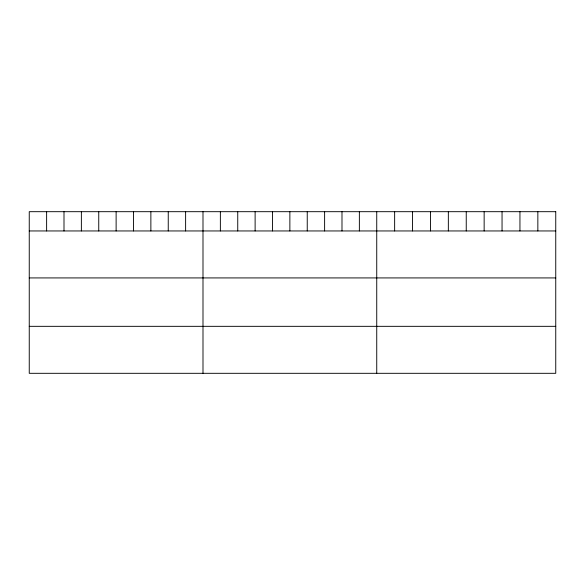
<?xml version="1.0" encoding="UTF-8"?>
<svg xmlns="http://www.w3.org/2000/svg" width="585" height="585" viewBox="0 0 585 585"><rect width="100%" height="100%" fill="white"/><g stroke="black" fill="none" stroke-linecap="round" stroke-linejoin="round"><path stroke-width="0.88" d="M29.25 230.951L555.75 230.951M29.25 277.926L555.75 277.926M29.25 326.328L555.75 326.328M537.849 211.69L537.849 230.951M519.948 211.69L519.948 230.951M502.047 211.69L502.047 230.951M484.146 211.69L484.146 230.951M466.245 211.69L466.245 230.951M448.344 211.69L448.344 230.951M430.443 211.69L430.443 230.951M412.542 211.69L412.542 230.951M394.641 211.69L394.641 230.951M376.74 211.69L376.74 373.31M359.365 211.69L359.365 230.951M341.991 211.69L341.991 230.951M324.616 211.69L324.616 230.951M307.242 211.69L307.242 230.951M289.867 211.69L289.867 230.951M272.493 211.69L272.493 230.951M255.118 211.69L255.118 230.951M237.744 211.69L237.744 230.951M220.369 211.69L220.369 230.951M202.995 211.69L202.995 373.31M185.62 211.69L185.62 230.951M168.246 211.69L168.246 230.951M150.871 211.69L150.871 230.951M133.497 211.69L133.497 230.951M116.123 211.69L116.123 230.951M98.748 211.69L98.748 230.951M81.373 211.69L81.373 230.951M63.999 211.69L63.999 230.951M46.624 211.69L46.624 230.951M555.75 211.69L29.25 211.69L29.25 373.31L555.75 373.31L555.75 211.69"/></g></svg>
